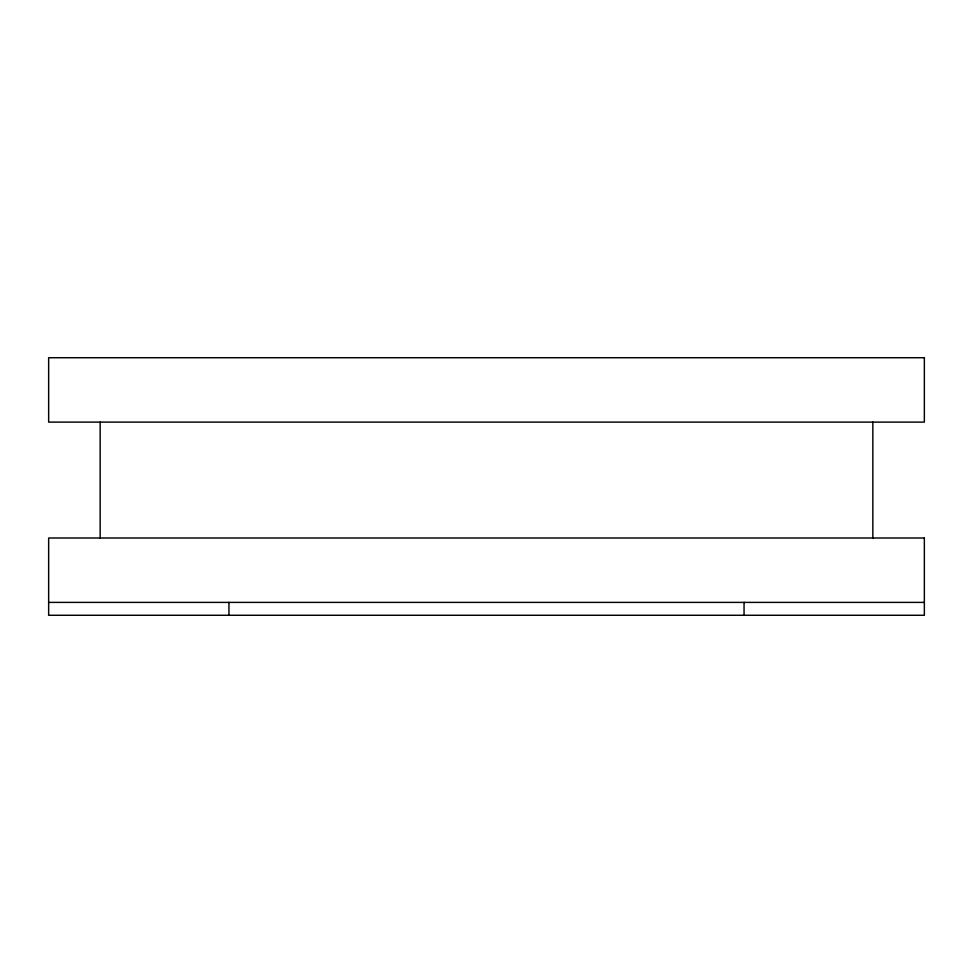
<?xml version="1.0" encoding="UTF-8"?>
<svg xmlns="http://www.w3.org/2000/svg" width="973" height="973" viewBox="0 0 973 973"><rect width="100%" height="100%" fill="white"/><g stroke="black" fill="none" stroke-linecap="round" stroke-linejoin="round"><path stroke-width="1.46" d="M48.65 602.396L924.35 602.396M872.842 422.112L872.842 538.008M744.053 602.396L744.053 615.277M228.947 602.396L228.947 615.277M100.158 422.112L100.158 538.008M924.35 357.723L48.65 357.723L48.65 422.112L924.35 422.112L924.35 357.723M924.35 538.008L48.65 538.008L48.65 615.277L924.35 615.277L924.35 538.008"/></g></svg>
